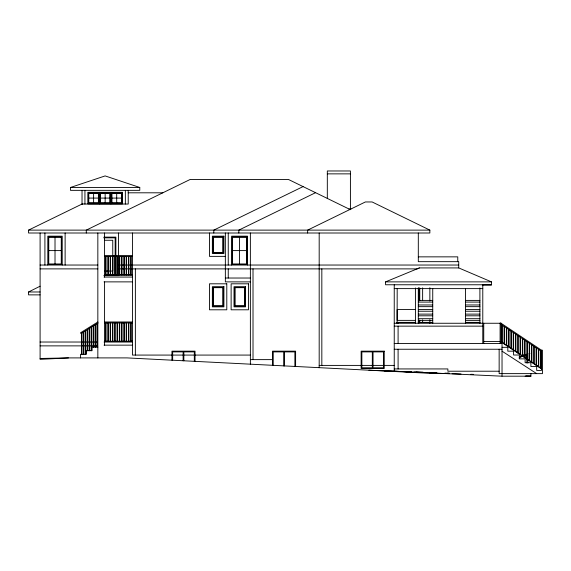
<?xml version="1.0" encoding="UTF-8"?>
<svg xmlns="http://www.w3.org/2000/svg" width="571" height="571" viewBox="0 0 571 571"><rect width="100%" height="100%" fill="white"/><g stroke="black" fill="none" stroke-linecap="round" stroke-linejoin="round"><path stroke-width="0.86" d="M525.127 376.189L530.902 376.189L530.902 373.634M397.188 288.612L397.123 323.257L397.123 322.358L415.417 322.358M501.866 342.079L501.923 324.956M98.098 322.943L81.025 333.607L80.518 332.793L97.841 321.98M519.203 357.203L522.986 354.869L526.84 354.869L526.84 354.141L527.804 354.141L527.804 362.999M519.196 358.174L522.986 355.826L526.84 355.826L526.84 362.949M40.098 294.872L28.55 294.872L28.55 291.981L40.098 286.207M307.633 233.004L307.633 230.12L365.376 201.956L372.114 201.956L429.856 230.12L429.856 233.004L28.55 233.004L28.55 230.12L82.745 203.69M303.065 186.589L213.804 230.12L213.804 233.004M315.57 192.684L238.828 230.12L238.828 233.004M418.051 268.563L419.385 267.92L458.727 267.92L491.445 281.874L491.445 285.057L482.78 285.057M491.445 284.765L385.575 284.765L385.575 281.874L419.385 267.92M70.483 187.466L105.128 175.918L139.774 187.466L139.774 190.35L70.483 190.35L70.483 187.466L139.774 187.466M40.098 358.481L68.484 357.903M327.319 173.862L350.416 173.862M128.154 192.805L162.799 192.805M88.783 198.087L98.412 198.087M100.332 198.087L109.96 198.087M111.88 198.087L121.509 198.087M82.031 204.033L128.225 204.033L128.225 190.35M349.017 209L350.944 209M28.55 230.12L429.856 230.12M103.908 237.129L115.884 237.129L115.884 275.622M103.822 237.85L115.164 237.85L115.164 275.622M104.443 240.255L112.758 240.255L112.758 271.054L104.443 271.054M48.756 250.598L61.268 250.598M232.568 250.598L246.522 250.598M104.579 255.53L132.486 255.53M225.352 256.372L209.471 256.372L209.471 233.004M104.579 256.493L132.486 256.493M418.307 256.857L457.764 256.857L457.764 261.668M40.098 265.037L97.841 265.037M118.532 265.037L458.727 265.037M40.098 268.884L97.841 268.884M118.532 268.884L417.38 268.884M104.579 274.779L132.486 274.779M104.579 275.143L132.486 275.143M103.822 275.622L118.532 275.622L118.532 233.004M104.058 277.063L132.486 277.063M225.352 278.027L250.376 278.027M104.058 281.874L132.486 281.874M250.376 281.874L225.352 281.874L225.352 233.004M385.575 281.874L491.445 281.874M394.24 288.612L482.78 288.612M28.55 291.981L40.098 291.981M418.307 300.403L432.739 300.403M465.458 300.403L479.897 300.403M418.307 302.088L432.739 302.088M465.458 302.088L479.897 302.088M418.307 304.971L432.739 304.971M465.458 304.971L479.897 304.971M418.307 306.656L432.739 306.656M465.458 306.656L479.897 306.656M415.417 309.546L397.152 309.546L397.152 320.374L415.417 320.374M418.307 309.546L432.739 309.546M465.458 309.546L479.897 309.546M418.307 311.231L432.739 311.231M465.458 311.231L479.897 311.231M418.307 314.114L432.739 314.114M465.458 314.114L479.897 314.114M418.307 315.799L432.739 315.799M465.458 315.799L479.897 315.799M418.307 318.689L432.739 318.689M465.458 318.689L479.897 318.689M418.307 320.374L432.739 320.374M465.458 320.374L479.897 320.374M104.579 321.973L132.486 321.973M418.307 322.358L432.739 322.358M465.458 322.358L479.897 322.358M397.123 322.536L415.417 322.536M418.307 322.536L432.739 322.536M465.458 322.536L479.897 322.536M104.579 322.936L132.486 322.936M500.103 323.143L501.067 323.143L501.067 343.471M394.24 323.257L501.067 323.257L541.486 350.201L542.45 350.201L542.45 373.634L499.147 373.634L499.147 349.245M394.24 326.148L482.78 326.148M104.579 341.222L132.486 341.222M483.466 341.544L500.103 341.544M104.579 341.586L132.486 341.586M40.098 342.022L96.949 342.022M104.058 342.022L132.486 342.022M394.24 343.471L502.03 343.471L502.03 376.189L530.902 376.189L525.955 376.011M104.058 345.148L132.486 345.148M40.098 345.876L96.949 345.876M97.841 347.075L92.067 347.075L92.067 350.687L86.292 350.687L86.292 354.291L80.518 354.291L80.518 357.903M502.03 347.318L507.805 347.318L507.805 351.165L513.579 351.165L513.579 355.019L519.353 355.019L519.353 358.866L525.127 358.866L525.127 362.713L530.902 362.713L530.902 366.568L536.676 366.568L536.676 370.415L541.486 370.415L541.486 350.201M394.24 349.245L502.03 349.245M528.974 353.42L529.938 353.42M250.376 355.076L132.486 355.076L132.486 233.004M49.627 358.481L57.421 358.481M250.376 359.623L272.51 359.623M319.182 365.397L394.24 365.397M394.24 368.937L447.871 368.937L447.871 371.214L499.147 371.214M390.543 371.314L394.24 371.314L394.24 284.765M449.441 373.627L424.082 373.006L127.04 357.903L68.97 357.903L40.098 359.345L40.098 233.004M452.111 373.705L461.018 373.991M470.811 374.298L473.48 374.383M384.297 370.865L411.591 371.857M415.995 372.014L422.875 372.263M431.697 372.585L436.108 372.749M447.493 373.156L449.27 373.227M411.448 371.921L368.916 370.201M413.946 372.007L423.732 372.363M436.936 372.842L429.856 372.585L429.856 373.006M444.902 373.134L449.327 373.291M394.24 371.214L502.03 376.189M398.579 322.565L396.652 322.379L398.579 322.565L398.094 322.494L398.094 323.257M349.616 209.293L288.384 179.43L190.229 179.43L86.292 230.12L86.292 233.004M500.589 323.257L501.067 323.571M502.03 351.165L536.676 373.634M501.067 324.385L541.486 351.358M501.067 341.515L541.486 368.488M501.067 341.943L541.486 368.923M541.023 351.051L541.023 368.181M540.666 350.78L540.666 367.938M538.738 349.502L538.738 366.661M538.382 349.259L538.382 366.418M536.455 347.975L536.455 365.133M536.09 347.732L536.09 364.89M534.17 346.454L534.17 363.613M533.806 346.212L533.806 363.37M531.879 344.927L531.879 362.085M531.522 344.684L531.522 361.843M529.595 343.407L529.595 360.565M529.238 343.164L529.238 360.322M527.311 341.879L527.311 359.038M526.947 341.636L526.947 358.795M525.027 340.359L525.027 357.517M524.663 340.116L524.663 357.275M522.743 338.831L522.743 355.99M522.379 338.589L522.379 355.747M520.452 337.311L520.452 354.47M520.095 337.068L520.095 354.227M518.168 335.784L518.168 352.942M517.811 335.541L517.811 352.7M515.884 334.263L515.884 351.422M515.52 334.021L515.52 351.179M513.6 332.736L513.6 349.895M513.236 332.5L513.236 349.652M511.309 331.216L511.309 348.374M510.952 330.973L510.952 348.132M509.025 329.688L509.025 346.847M508.668 329.453L508.668 346.611M506.741 328.168L506.741 345.327M506.377 327.925L506.377 345.084M504.457 326.641L504.457 343.799M504.093 326.405L504.093 343.564M502.173 325.12L502.173 342.279M500.103 323.229L500.103 343.471M483.744 323.257L483.744 343.471M482.78 284.765L482.78 343.471M479.897 287.948L479.897 323.257M465.458 288.612L465.458 323.257M458.727 267.92L458.727 261.668L418.307 261.668L418.307 233.004M432.739 288.612L432.739 323.257M429.856 287.67L429.856 301.031M429.856 319.674L429.856 323.257M422.633 287.841L422.633 300.296M422.633 319.86L422.633 322.529M419.749 288.02L419.749 300.753M419.749 320.153L419.749 322.779M419.028 287.891L419.028 300.881M419.028 320.131L419.028 322.779M418.786 288.134L418.786 300.646M418.307 287.891L418.307 323.257M415.417 287.948L415.417 323.257M398.094 326.148L398.094 343.471M398.094 349.245L398.094 368.937M350.416 209.678L350.416 170.972L327.319 170.972L327.319 198.415M321.83 268.884L321.83 365.397M319.182 233.004L319.182 367.674M295.607 366.475L295.607 351.165L272.51 351.165L272.51 365.297M294.886 366.439L294.886 351.886L284.415 351.886L284.415 365.904L283.694 365.868L283.694 351.886L273.231 351.886L273.231 365.333M253.017 268.884L253.017 359.623M250.376 233.004L250.376 364.177M247.486 265.037L247.486 236.166L231.605 236.166L231.605 265.037M239.549 237.129L239.549 264.073M228.25 233.004L228.25 265.037M228.25 268.884L228.25 278.027M195.039 361.364L195.039 351.165L171.942 351.165L171.942 360.187M194.318 361.364L194.318 351.886L183.848 351.886L183.848 360.793M183.127 360.758L183.127 351.886L172.663 351.886L172.663 360.222M135.37 268.884L135.37 355.076M131.13 256.493L131.13 274.779M131.13 322.936L131.13 341.222M130.773 256.493L130.773 274.779M130.773 322.936L130.773 341.222M128.846 256.493L128.846 274.779M128.846 322.936L128.846 341.222M128.489 256.493L128.489 274.779M128.489 322.936L128.489 341.222M126.562 256.493L126.562 274.779M126.562 322.936L126.562 341.222M126.198 256.493L126.198 274.779M126.198 322.936L126.198 341.222M125.356 190.35L125.356 204.033M124.278 256.493L124.278 274.779M124.278 322.936L124.278 341.222M123.914 256.493L123.914 274.779M123.914 322.936L123.914 341.222M121.994 256.493L121.994 274.779M121.994 322.936L121.994 341.222M121.63 256.493L121.63 274.779M121.63 322.936L121.63 341.222M119.703 256.493L119.703 274.779M119.703 322.936L119.703 341.222M119.346 256.493L119.346 274.779M119.346 322.936L119.346 341.222M117.419 256.493L117.419 274.779M117.419 322.936L117.419 341.222M117.062 256.493L117.062 274.779M117.062 322.936L117.062 341.222M116.698 193.276L116.698 202.898M115.135 322.936L115.135 341.222M114.771 256.493L114.771 274.779M114.771 322.936L114.771 341.222M112.851 256.493L112.851 274.779M112.851 322.936L112.851 341.222M112.487 256.493L112.487 274.779M112.487 322.936L112.487 341.222M110.924 192.313L110.924 203.861M110.56 256.493L110.56 274.779M110.56 322.936L110.56 341.222M110.203 256.493L110.203 274.779M110.203 322.936L110.203 341.222M108.276 256.493L108.276 274.779M108.276 322.936L108.276 341.222M107.919 256.493L107.919 274.779M107.919 322.936L107.919 341.222M105.992 256.493L105.992 274.779M105.992 322.936L105.992 341.222M105.628 256.493L105.628 274.779M105.628 322.936L105.628 341.222M105.15 193.276L105.15 202.898M104.579 233.004L104.579 277.063M104.579 281.874L104.579 345.148M99.375 192.313L99.375 203.861M97.841 233.004L97.841 357.903M97.356 323.4L97.356 347.075M96.999 323.629L96.999 347.075M95.436 324.606L95.436 347.075M95.071 324.828L95.071 347.075M93.601 193.276L93.601 202.898M93.508 325.805L93.508 347.075M93.152 326.034L93.152 347.075M91.581 327.012L91.581 350.687M91.224 327.233L91.224 350.687M89.661 328.211L89.661 350.687M89.297 328.439L89.297 350.687M87.734 329.417L87.734 350.687M87.377 329.638L87.377 350.687M85.807 330.616L85.807 354.291M85.45 330.845L85.45 354.291M84.936 190.35L84.936 204.033M83.887 331.822L83.887 354.291M83.523 332.044L83.523 354.291M82.031 190.35L82.031 204.575M81.96 333.021L81.96 354.291M81.603 333.25L81.603 354.291M65.123 233.004L65.123 265.037M62.232 265.037L62.232 236.166L47.8 236.166L47.8 265.037M55.016 237.129L55.016 264.073M44.909 233.004L44.909 265.037M122.472 192.313L87.827 192.313L87.827 203.861L122.472 203.861L122.472 192.313M98.647 193.034L88.548 193.034L88.548 203.14L98.647 203.14L98.647 193.034M110.196 193.034L100.096 193.034L100.096 203.14L110.196 203.14L110.196 193.034M121.744 193.034L111.645 193.034L111.645 203.14L121.744 203.14L121.744 193.034M98.412 193.276L88.783 193.276L88.783 202.898L98.412 202.898L98.412 193.276M109.96 193.276L100.332 193.276L100.332 202.898L109.96 202.898L109.96 193.276M121.509 193.276L111.88 193.276L111.88 202.898L121.509 202.898L121.509 193.276M223.911 236.166L212.362 236.166L212.362 253.488L223.911 253.488L223.911 236.166M61.511 236.886L48.521 236.886L48.521 264.316L61.511 264.316L61.511 236.886M223.19 236.886L213.083 236.886L213.083 252.767L223.19 252.767L223.19 236.886M246.765 236.886L232.333 236.886L232.333 264.316L246.765 264.316L246.765 236.886M61.268 237.129L48.756 237.129L48.756 264.073L61.268 264.073L61.268 237.129M222.947 237.129L213.326 237.129L213.326 252.525L222.947 252.525L222.947 237.129M246.522 237.129L232.568 237.129L232.568 264.073L246.522 264.073L246.522 237.129M226.794 283.808L209.471 283.808L209.471 309.796L226.794 309.796L226.794 283.808M248.449 283.808L231.127 283.808L231.127 309.796L248.449 309.796L248.449 283.808M223.911 286.699L212.362 286.699L212.362 306.848L223.911 306.848L223.911 286.699M245.559 286.699L234.017 286.699L234.017 306.848L245.559 306.848L245.559 286.699M223.19 287.42L213.083 287.42L213.083 306.127L223.19 306.127L223.19 287.42M244.838 287.42L234.738 287.42L234.738 306.127L244.838 306.127L244.838 287.42M222.947 287.663L213.326 287.663L213.326 305.885L222.947 305.885L222.947 287.663M244.602 287.663L234.974 287.663L234.974 305.885L244.602 305.885L244.602 287.663M384.233 351.165L361.136 351.165L361.136 368.488L384.233 368.488L384.233 351.165M372.321 351.886L361.857 351.886L361.857 367.767L372.321 367.767L372.321 351.886M383.512 351.886L373.041 351.886L373.041 367.767L383.512 367.767L383.512 351.886"/></g></svg>
